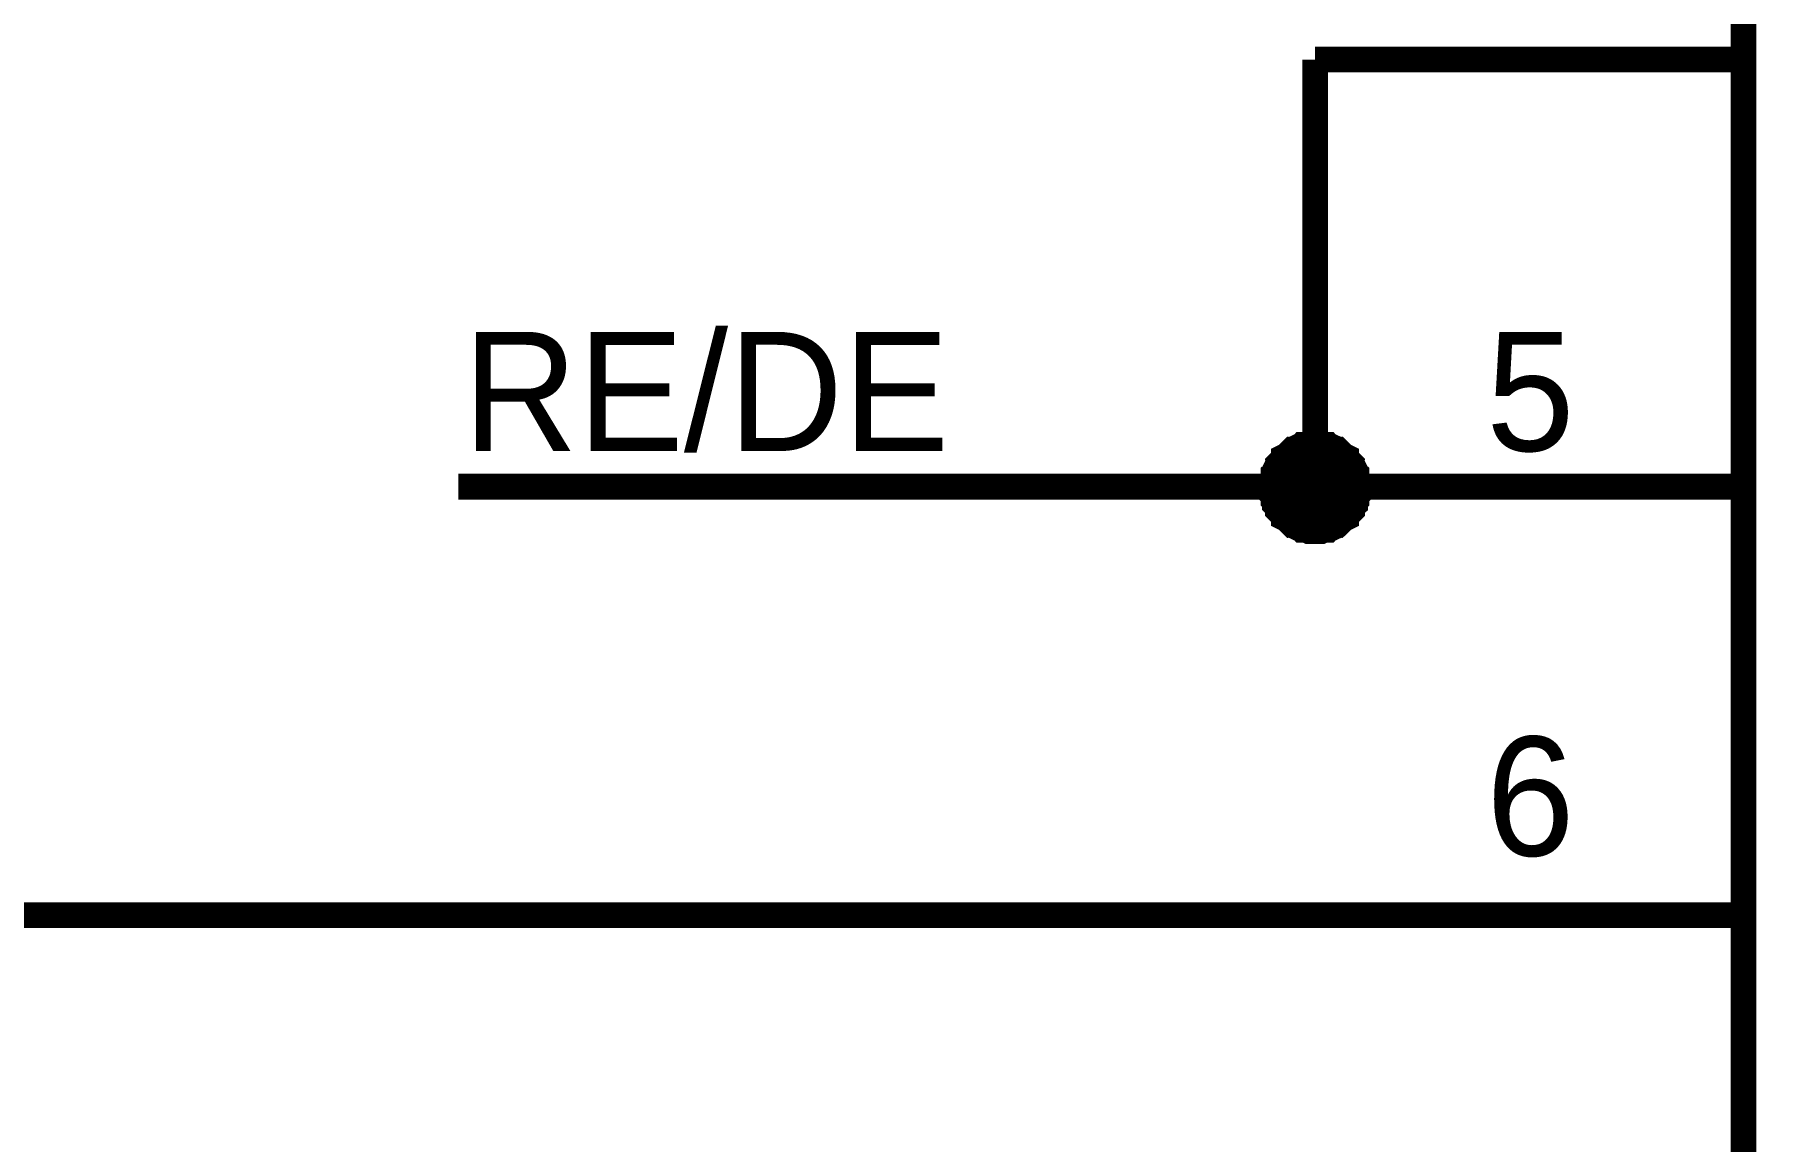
# Model space of a CAD drawing. Extents: x 0 to 594, y 0 to 420.
# Drawn here: x 295.06 to 315.18, y 199.85 to 212.78 of the extents above; entities that cross this region are included whole.
import ezdxf

# ---------------------------------------------------------------- set-up
doc = ezdxf.new("R2010")
doc.units = 0
doc.layers.add('SHEET', color=255, linetype='CONTINUOUS')

msp = doc.modelspace()

# ---------------------------------------------------------------- linework, layer by layer
at = {"layer": 'SHEET', "const_width": 0.3}
msp.add_lwpolyline([(315.007, 234.999), (342.495, 234.999), (342.495, 189.987), (315.007, 189.987), (315.007, 234.999)], close=True, dxfattribs=at)
at = {"layer": 'SHEET'}
for points, const_width in [([(300.004, 207.498), (310.006, 207.498), (310.006, 212.484)], 0.3), ([(315.007, 212.484), (310.006, 212.484)], 0.3), ([(309.502, 207.498), (309.502, 207.516), (309.502, 207.55), (309.502, 207.568), (309.52, 207.603), (309.52, 207.62), (309.52, 207.655), (309.537, 207.672), (309.537, 207.689), (309.554, 207.724), (309.572, 207.742), (309.572, 207.759), (309.589, 207.776), (309.607, 207.794), (309.624, 207.811), (309.641, 207.828), (309.641, 207.846), (309.676, 207.863), (309.693, 207.881), (309.711, 207.898), (309.728, 207.915), (309.745, 207.933), (309.763, 207.933), (309.78, 207.95), (309.815, 207.967), (309.832, 207.967), (309.85, 207.985), (309.884, 207.985), (309.902, 207.985), (309.936, 208.002), (309.954, 208.002), (309.989, 208.002), (310.006, 208.002)], 0.3), ([(309.502, 207.498), (309.502, 207.516), (309.502, 207.55), (309.502, 207.568), (309.52, 207.603), (309.52, 207.62), (309.52, 207.655), (309.537, 207.672), (309.537, 207.689), (309.554, 207.724), (309.572, 207.742), (309.572, 207.759), (309.589, 207.776), (309.607, 207.794), (309.624, 207.811), (309.641, 207.828), (309.641, 207.846), (309.676, 207.863), (309.693, 207.881), (309.711, 207.898), (309.728, 207.915), (309.745, 207.933), (309.763, 207.933), (309.78, 207.95), (309.815, 207.967), (309.832, 207.967), (309.85, 207.985), (309.884, 207.985), (309.902, 207.985), (309.936, 208.002), (309.954, 208.002), (309.989, 208.002), (310.006, 208.002)], 0.3), ([(309.502, 207.498), (309.502, 207.516), (309.502, 207.55), (309.502, 207.568), (309.52, 207.603), (309.52, 207.62), (309.52, 207.655), (309.537, 207.672), (309.537, 207.689), (309.554, 207.724), (309.572, 207.742), (309.572, 207.759), (309.589, 207.776), (309.607, 207.794), (309.624, 207.811), (309.641, 207.828), (309.641, 207.846), (309.676, 207.863), (309.693, 207.881), (309.711, 207.898), (309.728, 207.915), (309.745, 207.933), (309.763, 207.933), (309.78, 207.95), (309.815, 207.967), (309.832, 207.967), (309.85, 207.985), (309.884, 207.985), (309.902, 207.985), (309.936, 208.002), (309.954, 208.002), (309.989, 208.002), (310.006, 208.002)], 0.3), ([(309.502, 207.498), (309.502, 207.516), (309.502, 207.55), (309.502, 207.568), (309.52, 207.603), (309.52, 207.62), (309.52, 207.655), (309.537, 207.672), (309.537, 207.689), (309.554, 207.724), (309.572, 207.742), (309.572, 207.759), (309.589, 207.776), (309.607, 207.794), (309.624, 207.811), (309.641, 207.828), (309.641, 207.846), (309.676, 207.863), (309.693, 207.881), (309.711, 207.898), (309.728, 207.915), (309.745, 207.933), (309.763, 207.933), (309.78, 207.95), (309.815, 207.967), (309.832, 207.967), (309.85, 207.985), (309.884, 207.985), (309.902, 207.985), (309.936, 208.002), (309.954, 208.002), (309.989, 208.002), (310.006, 208.002)], 0.3), ([(309.502, 207.498), (309.502, 207.516), (309.502, 207.55), (309.502, 207.568), (309.52, 207.603), (309.52, 207.62), (309.52, 207.655), (309.537, 207.672), (309.537, 207.689), (309.554, 207.724), (309.572, 207.742), (309.572, 207.759), (309.589, 207.776), (309.607, 207.794), (309.624, 207.811), (309.641, 207.828), (309.641, 207.846), (309.676, 207.863), (309.693, 207.881), (309.711, 207.898), (309.728, 207.915), (309.745, 207.933), (309.763, 207.933), (309.78, 207.95), (309.815, 207.967), (309.832, 207.967), (309.85, 207.985), (309.884, 207.985), (309.902, 207.985), (309.936, 208.002), (309.954, 208.002), (309.989, 208.002), (310.006, 208.002)], 0.3), ([(310.006, 208.002), (310.006, 208.002)], 0.3), ([(310.006, 208.002), (310.023, 208.002), (310.058, 208.002), (310.075, 208.002), (310.11, 207.985), (310.127, 207.985), (310.162, 207.985), (310.18, 207.967), (310.197, 207.967), (310.232, 207.95), (310.249, 207.933), (310.266, 207.933), (310.284, 207.915), (310.301, 207.898), (310.318, 207.881), (310.336, 207.863), (310.371, 207.846), (310.371, 207.828), (310.388, 207.811), (310.405, 207.794), (310.423, 207.776), (310.44, 207.759), (310.44, 207.742), (310.457, 207.724), (310.475, 207.689), (310.475, 207.672), (310.492, 207.655), (310.492, 207.62), (310.492, 207.603), (310.509, 207.568), (310.509, 207.55), (310.509, 207.516), (310.509, 207.498)], 0.3), ([(310.006, 208.002), (310.006, 208.002)], 0.3), ([(310.006, 208.002), (310.023, 208.002), (310.058, 208.002), (310.075, 208.002), (310.11, 207.985), (310.127, 207.985), (310.162, 207.985), (310.18, 207.967), (310.197, 207.967), (310.232, 207.95), (310.249, 207.933), (310.266, 207.933), (310.284, 207.915), (310.301, 207.898), (310.318, 207.881), (310.336, 207.863), (310.371, 207.846), (310.371, 207.828), (310.388, 207.811), (310.405, 207.794), (310.423, 207.776), (310.44, 207.759), (310.44, 207.742), (310.457, 207.724), (310.475, 207.689), (310.475, 207.672), (310.492, 207.655), (310.492, 207.62), (310.492, 207.603), (310.509, 207.568), (310.509, 207.55), (310.509, 207.516), (310.509, 207.498)], 0.3), ([(310.006, 208.002), (310.006, 208.002)], 0.3), ([(310.006, 208.002), (310.023, 208.002), (310.058, 208.002), (310.075, 208.002), (310.11, 207.985), (310.127, 207.985), (310.162, 207.985), (310.18, 207.967), (310.197, 207.967), (310.232, 207.95), (310.249, 207.933), (310.266, 207.933), (310.284, 207.915), (310.301, 207.898), (310.318, 207.881), (310.336, 207.863), (310.371, 207.846), (310.371, 207.828), (310.388, 207.811), (310.405, 207.794), (310.423, 207.776), (310.44, 207.759), (310.44, 207.742), (310.457, 207.724), (310.475, 207.689), (310.475, 207.672), (310.492, 207.655), (310.492, 207.62), (310.492, 207.603), (310.509, 207.568), (310.509, 207.55), (310.509, 207.516), (310.509, 207.498)], 0.3), ([(310.006, 208.002), (310.006, 208.002)], 0.3), ([(310.006, 208.002), (310.023, 208.002), (310.058, 208.002), (310.075, 208.002), (310.11, 207.985), (310.127, 207.985), (310.162, 207.985), (310.18, 207.967), (310.197, 207.967), (310.232, 207.95), (310.249, 207.933), (310.266, 207.933), (310.284, 207.915), (310.301, 207.898), (310.318, 207.881), (310.336, 207.863), (310.371, 207.846), (310.371, 207.828), (310.388, 207.811), (310.405, 207.794), (310.423, 207.776), (310.44, 207.759), (310.44, 207.742), (310.457, 207.724), (310.475, 207.689), (310.475, 207.672), (310.492, 207.655), (310.492, 207.62), (310.492, 207.603), (310.509, 207.568), (310.509, 207.55), (310.509, 207.516), (310.509, 207.498)], 0.3), ([(310.006, 208.002), (310.006, 208.002)], 0.3), ([(310.006, 208.002), (310.023, 208.002), (310.058, 208.002), (310.075, 208.002), (310.11, 207.985), (310.127, 207.985), (310.162, 207.985), (310.18, 207.967), (310.197, 207.967), (310.232, 207.95), (310.249, 207.933), (310.266, 207.933), (310.284, 207.915), (310.301, 207.898), (310.318, 207.881), (310.336, 207.863), (310.371, 207.846), (310.371, 207.828), (310.388, 207.811), (310.405, 207.794), (310.423, 207.776), (310.44, 207.759), (310.44, 207.742), (310.457, 207.724), (310.475, 207.689), (310.475, 207.672), (310.492, 207.655), (310.492, 207.62), (310.492, 207.603), (310.509, 207.568), (310.509, 207.55), (310.509, 207.516), (310.509, 207.498)], 0.3), ([(309.502, 207.498), (309.502, 207.516), (309.502, 207.55), (309.502, 207.568), (309.52, 207.603), (309.52, 207.62), (309.52, 207.655), (309.537, 207.672), (309.537, 207.689), (309.554, 207.724), (309.572, 207.742), (309.572, 207.759), (309.589, 207.776), (309.607, 207.794), (309.624, 207.811), (309.641, 207.828), (309.641, 207.846), (309.676, 207.863), (309.693, 207.881), (309.711, 207.898), (309.728, 207.915), (309.745, 207.933), (309.763, 207.933), (309.78, 207.95), (309.815, 207.967), (309.832, 207.967), (309.85, 207.985), (309.884, 207.985), (309.902, 207.985), (309.936, 208.002), (309.954, 208.002), (309.989, 208.002), (310.006, 208.002)], 0.0991), ([(309.502, 207.498), (309.502, 207.516), (309.502, 207.55), (309.502, 207.568), (309.52, 207.603), (309.52, 207.62), (309.52, 207.655), (309.537, 207.672), (309.537, 207.689), (309.554, 207.724), (309.572, 207.742), (309.572, 207.759), (309.589, 207.776), (309.607, 207.794), (309.624, 207.811), (309.641, 207.828), (309.641, 207.846), (309.676, 207.863), (309.693, 207.881), (309.711, 207.898), (309.728, 207.915), (309.745, 207.933), (309.763, 207.933), (309.78, 207.95), (309.815, 207.967), (309.832, 207.967), (309.85, 207.985), (309.884, 207.985), (309.902, 207.985), (309.936, 208.002), (309.954, 208.002), (309.989, 208.002), (310.006, 208.002)], 0.0991), ([(309.502, 207.498), (309.502, 207.516), (309.502, 207.55), (309.502, 207.568), (309.52, 207.603), (309.52, 207.62), (309.52, 207.655), (309.537, 207.672), (309.537, 207.689), (309.554, 207.724), (309.572, 207.742), (309.572, 207.759), (309.589, 207.776), (309.607, 207.794), (309.624, 207.811), (309.641, 207.828), (309.641, 207.846), (309.676, 207.863), (309.693, 207.881), (309.711, 207.898), (309.728, 207.915), (309.745, 207.933), (309.763, 207.933), (309.78, 207.95), (309.815, 207.967), (309.832, 207.967), (309.85, 207.985), (309.884, 207.985), (309.902, 207.985), (309.936, 208.002), (309.954, 208.002), (309.989, 208.002), (310.006, 208.002)], 0.0991), ([(309.502, 207.498), (309.502, 207.516), (309.502, 207.55), (309.502, 207.568), (309.52, 207.603), (309.52, 207.62), (309.52, 207.655), (309.537, 207.672), (309.537, 207.689), (309.554, 207.724), (309.572, 207.742), (309.572, 207.759), (309.589, 207.776), (309.607, 207.794), (309.624, 207.811), (309.641, 207.828), (309.641, 207.846), (309.676, 207.863), (309.693, 207.881), (309.711, 207.898), (309.728, 207.915), (309.745, 207.933), (309.763, 207.933), (309.78, 207.95), (309.815, 207.967), (309.832, 207.967), (309.85, 207.985), (309.884, 207.985), (309.902, 207.985), (309.936, 208.002), (309.954, 208.002), (309.989, 208.002), (310.006, 208.002)], 0.0991), ([(309.502, 207.498), (309.502, 207.516), (309.502, 207.55), (309.502, 207.568), (309.52, 207.603), (309.52, 207.62), (309.52, 207.655), (309.537, 207.672), (309.537, 207.689), (309.554, 207.724), (309.572, 207.742), (309.572, 207.759), (309.589, 207.776), (309.607, 207.794), (309.624, 207.811), (309.641, 207.828), (309.641, 207.846), (309.676, 207.863), (309.693, 207.881), (309.711, 207.898), (309.728, 207.915), (309.745, 207.933), (309.763, 207.933), (309.78, 207.95), (309.815, 207.967), (309.832, 207.967), (309.85, 207.985), (309.884, 207.985), (309.902, 207.985), (309.936, 208.002), (309.954, 208.002), (309.989, 208.002), (310.006, 208.002)], 0.0991), ([(310.006, 208.002), (310.006, 208.002)], 0.0991), ([(310.006, 208.002), (310.023, 208.002), (310.058, 208.002), (310.075, 208.002), (310.11, 207.985), (310.127, 207.985), (310.162, 207.985), (310.18, 207.967), (310.197, 207.967), (310.232, 207.95), (310.249, 207.933), (310.266, 207.933), (310.284, 207.915), (310.301, 207.898), (310.318, 207.881), (310.336, 207.863), (310.371, 207.846), (310.371, 207.828), (310.388, 207.811), (310.405, 207.794), (310.423, 207.776), (310.44, 207.759), (310.44, 207.742), (310.457, 207.724), (310.475, 207.689), (310.475, 207.672), (310.492, 207.655), (310.492, 207.62), (310.492, 207.603), (310.509, 207.568), (310.509, 207.55), (310.509, 207.516), (310.509, 207.498)], 0.0991), ([(310.006, 208.002), (310.006, 208.002)], 0.0991), ([(310.006, 208.002), (310.023, 208.002), (310.058, 208.002), (310.075, 208.002), (310.11, 207.985), (310.127, 207.985), (310.162, 207.985), (310.18, 207.967), (310.197, 207.967), (310.232, 207.95), (310.249, 207.933), (310.266, 207.933), (310.284, 207.915), (310.301, 207.898), (310.318, 207.881), (310.336, 207.863), (310.371, 207.846), (310.371, 207.828), (310.388, 207.811), (310.405, 207.794), (310.423, 207.776), (310.44, 207.759), (310.44, 207.742), (310.457, 207.724), (310.475, 207.689), (310.475, 207.672), (310.492, 207.655), (310.492, 207.62), (310.492, 207.603), (310.509, 207.568), (310.509, 207.55), (310.509, 207.516), (310.509, 207.498)], 0.0991), ([(310.006, 208.002), (310.006, 208.002)], 0.0991), ([(310.006, 208.002), (310.023, 208.002), (310.058, 208.002), (310.075, 208.002), (310.11, 207.985), (310.127, 207.985), (310.162, 207.985), (310.18, 207.967), (310.197, 207.967), (310.232, 207.95), (310.249, 207.933), (310.266, 207.933), (310.284, 207.915), (310.301, 207.898), (310.318, 207.881), (310.336, 207.863), (310.371, 207.846), (310.371, 207.828), (310.388, 207.811), (310.405, 207.794), (310.423, 207.776), (310.44, 207.759), (310.44, 207.742), (310.457, 207.724), (310.475, 207.689), (310.475, 207.672), (310.492, 207.655), (310.492, 207.62), (310.492, 207.603), (310.509, 207.568), (310.509, 207.55), (310.509, 207.516), (310.509, 207.498)], 0.0991), ([(310.006, 208.002), (310.006, 208.002)], 0.0991), ([(310.006, 208.002), (310.023, 208.002), (310.058, 208.002), (310.075, 208.002), (310.11, 207.985), (310.127, 207.985), (310.162, 207.985), (310.18, 207.967), (310.197, 207.967), (310.232, 207.95), (310.249, 207.933), (310.266, 207.933), (310.284, 207.915), (310.301, 207.898), (310.318, 207.881), (310.336, 207.863), (310.371, 207.846), (310.371, 207.828), (310.388, 207.811), (310.405, 207.794), (310.423, 207.776), (310.44, 207.759), (310.44, 207.742), (310.457, 207.724), (310.475, 207.689), (310.475, 207.672), (310.492, 207.655), (310.492, 207.62), (310.492, 207.603), (310.509, 207.568), (310.509, 207.55), (310.509, 207.516), (310.509, 207.498)], 0.0991), ([(310.006, 208.002), (310.006, 208.002)], 0.0991), ([(310.006, 208.002), (310.023, 208.002), (310.058, 208.002), (310.075, 208.002), (310.11, 207.985), (310.127, 207.985), (310.162, 207.985), (310.18, 207.967), (310.197, 207.967), (310.232, 207.95), (310.249, 207.933), (310.266, 207.933), (310.284, 207.915), (310.301, 207.898), (310.318, 207.881), (310.336, 207.863), (310.371, 207.846), (310.371, 207.828), (310.388, 207.811), (310.405, 207.794), (310.423, 207.776), (310.44, 207.759), (310.44, 207.742), (310.457, 207.724), (310.475, 207.689), (310.475, 207.672), (310.492, 207.655), (310.492, 207.62), (310.492, 207.603), (310.509, 207.568), (310.509, 207.55), (310.509, 207.516), (310.509, 207.498)], 0.0991), ([(310.006, 206.977), (309.989, 206.977), (309.954, 206.977), (309.936, 206.977), (309.902, 206.995), (309.884, 206.995), (309.85, 206.995), (309.832, 207.012), (309.815, 207.012), (309.78, 207.029), (309.763, 207.047), (309.745, 207.047), (309.728, 207.064), (309.711, 207.081), (309.693, 207.099), (309.676, 207.116), (309.641, 207.134), (309.641, 207.151), (309.624, 207.168), (309.607, 207.186), (309.589, 207.203), (309.572, 207.22), (309.572, 207.255), (309.554, 207.273), (309.537, 207.29), (309.537, 207.325), (309.52, 207.342), (309.52, 207.359), (309.52, 207.394), (309.502, 207.411), (309.502, 207.446), (309.502, 207.464), (309.502, 207.498)], 0.3), ([(309.502, 207.498), (309.502, 207.498)], 0.3), ([(310.006, 206.977), (309.989, 206.977), (309.954, 206.977), (309.936, 206.977), (309.902, 206.995), (309.884, 206.995), (309.85, 206.995), (309.832, 207.012), (309.815, 207.012), (309.78, 207.029), (309.763, 207.047), (309.745, 207.047), (309.728, 207.064), (309.711, 207.081), (309.693, 207.099), (309.676, 207.116), (309.641, 207.134), (309.641, 207.151), (309.624, 207.168), (309.607, 207.186), (309.589, 207.203), (309.572, 207.22), (309.572, 207.255), (309.554, 207.273), (309.537, 207.29), (309.537, 207.325), (309.52, 207.342), (309.52, 207.359), (309.52, 207.394), (309.502, 207.411), (309.502, 207.446), (309.502, 207.464), (309.502, 207.498)], 0.3), ([(309.502, 207.498), (309.502, 207.498)], 0.3), ([(310.006, 206.977), (309.989, 206.977), (309.954, 206.977), (309.936, 206.977), (309.902, 206.995), (309.884, 206.995), (309.85, 206.995), (309.832, 207.012), (309.815, 207.012), (309.78, 207.029), (309.763, 207.047), (309.745, 207.047), (309.728, 207.064), (309.711, 207.081), (309.693, 207.099), (309.676, 207.116), (309.641, 207.134), (309.641, 207.151), (309.624, 207.168), (309.607, 207.186), (309.589, 207.203), (309.572, 207.22), (309.572, 207.255), (309.554, 207.273), (309.537, 207.29), (309.537, 207.325), (309.52, 207.342), (309.52, 207.359), (309.52, 207.394), (309.502, 207.411), (309.502, 207.446), (309.502, 207.464), (309.502, 207.498)], 0.3), ([(309.502, 207.498), (309.502, 207.498)], 0.3), ([(310.006, 206.977), (309.989, 206.977), (309.954, 206.977), (309.936, 206.977), (309.902, 206.995), (309.884, 206.995), (309.85, 206.995), (309.832, 207.012), (309.815, 207.012), (309.78, 207.029), (309.763, 207.047), (309.745, 207.047), (309.728, 207.064), (309.711, 207.081), (309.693, 207.099), (309.676, 207.116), (309.641, 207.134), (309.641, 207.151), (309.624, 207.168), (309.607, 207.186), (309.589, 207.203), (309.572, 207.22), (309.572, 207.255), (309.554, 207.273), (309.537, 207.29), (309.537, 207.325), (309.52, 207.342), (309.52, 207.359), (309.52, 207.394), (309.502, 207.411), (309.502, 207.446), (309.502, 207.464), (309.502, 207.498)], 0.3), ([(309.502, 207.498), (309.502, 207.498)], 0.3), ([(310.006, 206.977), (309.989, 206.977), (309.954, 206.977), (309.936, 206.977), (309.902, 206.995), (309.884, 206.995), (309.85, 206.995), (309.832, 207.012), (309.815, 207.012), (309.78, 207.029), (309.763, 207.047), (309.745, 207.047), (309.728, 207.064), (309.711, 207.081), (309.693, 207.099), (309.676, 207.116), (309.641, 207.134), (309.641, 207.151), (309.624, 207.168), (309.607, 207.186), (309.589, 207.203), (309.572, 207.22), (309.572, 207.255), (309.554, 207.273), (309.537, 207.29), (309.537, 207.325), (309.52, 207.342), (309.52, 207.359), (309.52, 207.394), (309.502, 207.411), (309.502, 207.446), (309.502, 207.464), (309.502, 207.498)], 0.3), ([(309.502, 207.498), (309.502, 207.498)], 0.3), ([(310.006, 206.977), (309.989, 206.977), (309.954, 206.977), (309.936, 206.977), (309.902, 206.995), (309.884, 206.995), (309.85, 206.995), (309.832, 207.012), (309.815, 207.012), (309.78, 207.029), (309.763, 207.047), (309.745, 207.047), (309.728, 207.064), (309.711, 207.081), (309.693, 207.099), (309.676, 207.116), (309.641, 207.134), (309.641, 207.151), (309.624, 207.168), (309.607, 207.186), (309.589, 207.203), (309.572, 207.22), (309.572, 207.255), (309.554, 207.273), (309.537, 207.29), (309.537, 207.325), (309.52, 207.342), (309.52, 207.359), (309.52, 207.394), (309.502, 207.411), (309.502, 207.446), (309.502, 207.464), (309.502, 207.498)], 0.0991), ([(309.502, 207.498), (309.502, 207.498)], 0.0991), ([(310.006, 206.977), (309.989, 206.977), (309.954, 206.977), (309.936, 206.977), (309.902, 206.995), (309.884, 206.995), (309.85, 206.995), (309.832, 207.012), (309.815, 207.012), (309.78, 207.029), (309.763, 207.047), (309.745, 207.047), (309.728, 207.064), (309.711, 207.081), (309.693, 207.099), (309.676, 207.116), (309.641, 207.134), (309.641, 207.151), (309.624, 207.168), (309.607, 207.186), (309.589, 207.203), (309.572, 207.22), (309.572, 207.255), (309.554, 207.273), (309.537, 207.29), (309.537, 207.325), (309.52, 207.342), (309.52, 207.359), (309.52, 207.394), (309.502, 207.411), (309.502, 207.446), (309.502, 207.464), (309.502, 207.498)], 0.0991), ([(309.502, 207.498), (309.502, 207.498)], 0.0991), ([(310.006, 206.977), (309.989, 206.977), (309.954, 206.977), (309.936, 206.977), (309.902, 206.995), (309.884, 206.995), (309.85, 206.995), (309.832, 207.012), (309.815, 207.012), (309.78, 207.029), (309.763, 207.047), (309.745, 207.047), (309.728, 207.064), (309.711, 207.081), (309.693, 207.099), (309.676, 207.116), (309.641, 207.134), (309.641, 207.151), (309.624, 207.168), (309.607, 207.186), (309.589, 207.203), (309.572, 207.22), (309.572, 207.255), (309.554, 207.273), (309.537, 207.29), (309.537, 207.325), (309.52, 207.342), (309.52, 207.359), (309.52, 207.394), (309.502, 207.411), (309.502, 207.446), (309.502, 207.464), (309.502, 207.498)], 0.0991), ([(309.502, 207.498), (309.502, 207.498)], 0.0991), ([(310.006, 206.977), (309.989, 206.977), (309.954, 206.977), (309.936, 206.977), (309.902, 206.995), (309.884, 206.995), (309.85, 206.995), (309.832, 207.012), (309.815, 207.012), (309.78, 207.029), (309.763, 207.047), (309.745, 207.047), (309.728, 207.064), (309.711, 207.081), (309.693, 207.099), (309.676, 207.116), (309.641, 207.134), (309.641, 207.151), (309.624, 207.168), (309.607, 207.186), (309.589, 207.203), (309.572, 207.22), (309.572, 207.255), (309.554, 207.273), (309.537, 207.29), (309.537, 207.325), (309.52, 207.342), (309.52, 207.359), (309.52, 207.394), (309.502, 207.411), (309.502, 207.446), (309.502, 207.464), (309.502, 207.498)], 0.0991), ([(309.502, 207.498), (309.502, 207.498)], 0.0991), ([(310.006, 206.977), (309.989, 206.977), (309.954, 206.977), (309.936, 206.977), (309.902, 206.995), (309.884, 206.995), (309.85, 206.995), (309.832, 207.012), (309.815, 207.012), (309.78, 207.029), (309.763, 207.047), (309.745, 207.047), (309.728, 207.064), (309.711, 207.081), (309.693, 207.099), (309.676, 207.116), (309.641, 207.134), (309.641, 207.151), (309.624, 207.168), (309.607, 207.186), (309.589, 207.203), (309.572, 207.22), (309.572, 207.255), (309.554, 207.273), (309.537, 207.29), (309.537, 207.325), (309.52, 207.342), (309.52, 207.359), (309.52, 207.394), (309.502, 207.411), (309.502, 207.446), (309.502, 207.464), (309.502, 207.498)], 0.0991), ([(309.502, 207.498), (309.502, 207.498)], 0.0991), ([(310.509, 207.498), (310.509, 207.464), (310.509, 207.446), (310.509, 207.411), (310.492, 207.394), (310.492, 207.359), (310.492, 207.342), (310.475, 207.325), (310.475, 207.29), (310.457, 207.273), (310.44, 207.255), (310.44, 207.22), (310.423, 207.203), (310.405, 207.186), (310.388, 207.168), (310.371, 207.151), (310.371, 207.134), (310.336, 207.116), (310.318, 207.099), (310.301, 207.081), (310.284, 207.064), (310.266, 207.047), (310.249, 207.047), (310.232, 207.029), (310.197, 207.012), (310.18, 207.012), (310.162, 206.995), (310.127, 206.995), (310.11, 206.995), (310.075, 206.977), (310.058, 206.977), (310.023, 206.977), (310.006, 206.977)], 0.3), ([(315.007, 207.498), (310.006, 207.498)], 0.3), ([(310.509, 207.498), (310.509, 207.464), (310.509, 207.446), (310.509, 207.411), (310.492, 207.394), (310.492, 207.359), (310.492, 207.342), (310.475, 207.325), (310.475, 207.29), (310.457, 207.273), (310.44, 207.255), (310.44, 207.22), (310.423, 207.203), (310.405, 207.186), (310.388, 207.168), (310.371, 207.151), (310.371, 207.134), (310.336, 207.116), (310.318, 207.099), (310.301, 207.081), (310.284, 207.064), (310.266, 207.047), (310.249, 207.047), (310.232, 207.029), (310.197, 207.012), (310.18, 207.012), (310.162, 206.995), (310.127, 206.995), (310.11, 206.995), (310.075, 206.977), (310.058, 206.977), (310.023, 206.977), (310.006, 206.977)], 0.3), ([(310.509, 207.498), (310.509, 207.464), (310.509, 207.446), (310.509, 207.411), (310.492, 207.394), (310.492, 207.359), (310.492, 207.342), (310.475, 207.325), (310.475, 207.29), (310.457, 207.273), (310.44, 207.255), (310.44, 207.22), (310.423, 207.203), (310.405, 207.186), (310.388, 207.168), (310.371, 207.151), (310.371, 207.134), (310.336, 207.116), (310.318, 207.099), (310.301, 207.081), (310.284, 207.064), (310.266, 207.047), (310.249, 207.047), (310.232, 207.029), (310.197, 207.012), (310.18, 207.012), (310.162, 206.995), (310.127, 206.995), (310.11, 206.995), (310.075, 206.977), (310.058, 206.977), (310.023, 206.977), (310.006, 206.977)], 0.3), ([(310.509, 207.498), (310.509, 207.464), (310.509, 207.446), (310.509, 207.411), (310.492, 207.394), (310.492, 207.359), (310.492, 207.342), (310.475, 207.325), (310.475, 207.29), (310.457, 207.273), (310.44, 207.255), (310.44, 207.22), (310.423, 207.203), (310.405, 207.186), (310.388, 207.168), (310.371, 207.151), (310.371, 207.134), (310.336, 207.116), (310.318, 207.099), (310.301, 207.081), (310.284, 207.064), (310.266, 207.047), (310.249, 207.047), (310.232, 207.029), (310.197, 207.012), (310.18, 207.012), (310.162, 206.995), (310.127, 206.995), (310.11, 206.995), (310.075, 206.977), (310.058, 206.977), (310.023, 206.977), (310.006, 206.977)], 0.3), ([(310.509, 207.498), (310.509, 207.464), (310.509, 207.446), (310.509, 207.411), (310.492, 207.394), (310.492, 207.359), (310.492, 207.342), (310.475, 207.325), (310.475, 207.29), (310.457, 207.273), (310.44, 207.255), (310.44, 207.22), (310.423, 207.203), (310.405, 207.186), (310.388, 207.168), (310.371, 207.151), (310.371, 207.134), (310.336, 207.116), (310.318, 207.099), (310.301, 207.081), (310.284, 207.064), (310.266, 207.047), (310.249, 207.047), (310.232, 207.029), (310.197, 207.012), (310.18, 207.012), (310.162, 206.995), (310.127, 206.995), (310.11, 206.995), (310.075, 206.977), (310.058, 206.977), (310.023, 206.977), (310.006, 206.977)], 0.3), ([(310.509, 207.498), (310.509, 207.464), (310.509, 207.446), (310.509, 207.411), (310.492, 207.394), (310.492, 207.359), (310.492, 207.342), (310.475, 207.325), (310.475, 207.29), (310.457, 207.273), (310.44, 207.255), (310.44, 207.22), (310.423, 207.203), (310.405, 207.186), (310.388, 207.168), (310.371, 207.151), (310.371, 207.134), (310.336, 207.116), (310.318, 207.099), (310.301, 207.081), (310.284, 207.064), (310.266, 207.047), (310.249, 207.047), (310.232, 207.029), (310.197, 207.012), (310.18, 207.012), (310.162, 206.995), (310.127, 206.995), (310.11, 206.995), (310.075, 206.977), (310.058, 206.977), (310.023, 206.977), (310.006, 206.977)], 0.0991), ([(310.509, 207.498), (310.509, 207.464), (310.509, 207.446), (310.509, 207.411), (310.492, 207.394), (310.492, 207.359), (310.492, 207.342), (310.475, 207.325), (310.475, 207.29), (310.457, 207.273), (310.44, 207.255), (310.44, 207.22), (310.423, 207.203), (310.405, 207.186), (310.388, 207.168), (310.371, 207.151), (310.371, 207.134), (310.336, 207.116), (310.318, 207.099), (310.301, 207.081), (310.284, 207.064), (310.266, 207.047), (310.249, 207.047), (310.232, 207.029), (310.197, 207.012), (310.18, 207.012), (310.162, 206.995), (310.127, 206.995), (310.11, 206.995), (310.075, 206.977), (310.058, 206.977), (310.023, 206.977), (310.006, 206.977)], 0.0991), ([(310.509, 207.498), (310.509, 207.464), (310.509, 207.446), (310.509, 207.411), (310.492, 207.394), (310.492, 207.359), (310.492, 207.342), (310.475, 207.325), (310.475, 207.29), (310.457, 207.273), (310.44, 207.255), (310.44, 207.22), (310.423, 207.203), (310.405, 207.186), (310.388, 207.168), (310.371, 207.151), (310.371, 207.134), (310.336, 207.116), (310.318, 207.099), (310.301, 207.081), (310.284, 207.064), (310.266, 207.047), (310.249, 207.047), (310.232, 207.029), (310.197, 207.012), (310.18, 207.012), (310.162, 206.995), (310.127, 206.995), (310.11, 206.995), (310.075, 206.977), (310.058, 206.977), (310.023, 206.977), (310.006, 206.977)], 0.0991), ([(310.509, 207.498), (310.509, 207.464), (310.509, 207.446), (310.509, 207.411), (310.492, 207.394), (310.492, 207.359), (310.492, 207.342), (310.475, 207.325), (310.475, 207.29), (310.457, 207.273), (310.44, 207.255), (310.44, 207.22), (310.423, 207.203), (310.405, 207.186), (310.388, 207.168), (310.371, 207.151), (310.371, 207.134), (310.336, 207.116), (310.318, 207.099), (310.301, 207.081), (310.284, 207.064), (310.266, 207.047), (310.249, 207.047), (310.232, 207.029), (310.197, 207.012), (310.18, 207.012), (310.162, 206.995), (310.127, 206.995), (310.11, 206.995), (310.075, 206.977), (310.058, 206.977), (310.023, 206.977), (310.006, 206.977)], 0.0991), ([(310.509, 207.498), (310.509, 207.464), (310.509, 207.446), (310.509, 207.411), (310.492, 207.394), (310.492, 207.359), (310.492, 207.342), (310.475, 207.325), (310.475, 207.29), (310.457, 207.273), (310.44, 207.255), (310.44, 207.22), (310.423, 207.203), (310.405, 207.186), (310.388, 207.168), (310.371, 207.151), (310.371, 207.134), (310.336, 207.116), (310.318, 207.099), (310.301, 207.081), (310.284, 207.064), (310.266, 207.047), (310.249, 207.047), (310.232, 207.029), (310.197, 207.012), (310.18, 207.012), (310.162, 206.995), (310.127, 206.995), (310.11, 206.995), (310.075, 206.977), (310.058, 206.977), (310.023, 206.977), (310.006, 206.977)], 0.0991), ([(310.509, 207.498), (310.509, 207.498), (310.509, 207.498), (310.509, 207.498), (310.509, 207.498), (310.509, 207.498), (310.509, 207.498), (310.509, 207.498), (310.509, 207.498), (310.509, 207.498), (310.509, 207.498), (310.509, 207.498), (310.509, 207.498), (310.509, 207.498), (310.509, 207.498), (310.509, 207.498), (310.509, 207.498), (310.509, 207.498), (310.509, 207.498), (310.509, 207.498), (310.509, 207.498), (310.509, 207.498), (310.509, 207.498), (310.509, 207.498), (310.509, 207.498), (310.509, 207.498), (310.509, 207.498), (310.509, 207.498), (310.509, 207.498), (310.509, 207.498), (310.509, 207.498), (310.509, 207.498), (310.509, 207.498)], 0.3), ([(310.509, 207.498), (310.509, 207.498)], 0.3), ([(310.509, 207.498), (310.509, 207.498), (310.509, 207.498), (310.509, 207.498), (310.509, 207.498), (310.509, 207.498), (310.509, 207.498), (310.509, 207.498), (310.509, 207.498), (310.509, 207.498), (310.509, 207.498), (310.509, 207.498), (310.509, 207.498), (310.509, 207.498), (310.509, 207.498), (310.509, 207.498), (310.509, 207.498), (310.509, 207.498), (310.509, 207.498), (310.509, 207.498), (310.509, 207.498), (310.509, 207.498), (310.509, 207.498), (310.509, 207.498), (310.509, 207.498), (310.509, 207.498), (310.509, 207.498), (310.509, 207.498), (310.509, 207.498), (310.509, 207.498), (310.509, 207.498), (310.509, 207.498), (310.509, 207.498)], 0.3), ([(310.509, 207.498), (310.509, 207.498)], 0.3), ([(310.509, 207.498), (310.509, 207.498), (310.509, 207.498), (310.509, 207.498), (310.509, 207.498), (310.509, 207.498), (310.509, 207.498), (310.509, 207.498), (310.509, 207.498), (310.509, 207.498), (310.509, 207.498), (310.509, 207.498), (310.509, 207.498), (310.509, 207.498), (310.509, 207.498), (310.509, 207.498), (310.509, 207.498), (310.509, 207.498), (310.509, 207.498), (310.509, 207.498), (310.509, 207.498), (310.509, 207.498), (310.509, 207.498), (310.509, 207.498), (310.509, 207.498), (310.509, 207.498), (310.509, 207.498), (310.509, 207.498), (310.509, 207.498), (310.509, 207.498), (310.509, 207.498), (310.509, 207.498), (310.509, 207.498)], 0.3), ([(310.509, 207.498), (310.509, 207.498)], 0.3), ([(310.509, 207.498), (310.509, 207.498), (310.509, 207.498), (310.509, 207.498), (310.509, 207.498), (310.509, 207.498), (310.509, 207.498), (310.509, 207.498), (310.509, 207.498), (310.509, 207.498), (310.509, 207.498), (310.509, 207.498), (310.509, 207.498), (310.509, 207.498), (310.509, 207.498), (310.509, 207.498), (310.509, 207.498), (310.509, 207.498), (310.509, 207.498), (310.509, 207.498), (310.509, 207.498), (310.509, 207.498), (310.509, 207.498), (310.509, 207.498), (310.509, 207.498), (310.509, 207.498), (310.509, 207.498), (310.509, 207.498), (310.509, 207.498), (310.509, 207.498), (310.509, 207.498), (310.509, 207.498), (310.509, 207.498)], 0.3), ([(310.509, 207.498), (310.509, 207.498)], 0.3), ([(310.509, 207.498), (310.509, 207.498), (310.509, 207.498), (310.509, 207.498), (310.509, 207.498), (310.509, 207.498), (310.509, 207.498), (310.509, 207.498), (310.509, 207.498), (310.509, 207.498), (310.509, 207.498), (310.509, 207.498), (310.509, 207.498), (310.509, 207.498), (310.509, 207.498), (310.509, 207.498), (310.509, 207.498), (310.509, 207.498), (310.509, 207.498), (310.509, 207.498), (310.509, 207.498), (310.509, 207.498), (310.509, 207.498), (310.509, 207.498), (310.509, 207.498), (310.509, 207.498), (310.509, 207.498), (310.509, 207.498), (310.509, 207.498), (310.509, 207.498), (310.509, 207.498), (310.509, 207.498), (310.509, 207.498)], 0.3), ([(310.509, 207.498), (310.509, 207.498)], 0.3), ([(310.509, 207.498), (310.509, 207.498), (310.509, 207.498), (310.509, 207.498), (310.509, 207.498), (310.509, 207.498), (310.509, 207.498), (310.509, 207.498), (310.509, 207.498), (310.509, 207.498), (310.509, 207.498), (310.509, 207.498), (310.509, 207.498), (310.509, 207.498), (310.509, 207.498), (310.509, 207.498), (310.509, 207.498), (310.509, 207.498), (310.509, 207.498), (310.509, 207.498), (310.509, 207.498), (310.509, 207.498), (310.509, 207.498), (310.509, 207.498), (310.509, 207.498), (310.509, 207.498), (310.509, 207.498), (310.509, 207.498), (310.509, 207.498), (310.509, 207.498), (310.509, 207.498), (310.509, 207.498), (310.509, 207.498)], 0.0991), ([(310.509, 207.498), (310.509, 207.498)], 0.0991), ([(310.509, 207.498), (310.509, 207.498), (310.509, 207.498), (310.509, 207.498), (310.509, 207.498), (310.509, 207.498), (310.509, 207.498), (310.509, 207.498), (310.509, 207.498), (310.509, 207.498), (310.509, 207.498), (310.509, 207.498), (310.509, 207.498), (310.509, 207.498), (310.509, 207.498), (310.509, 207.498), (310.509, 207.498), (310.509, 207.498), (310.509, 207.498), (310.509, 207.498), (310.509, 207.498), (310.509, 207.498), (310.509, 207.498), (310.509, 207.498), (310.509, 207.498), (310.509, 207.498), (310.509, 207.498), (310.509, 207.498), (310.509, 207.498), (310.509, 207.498), (310.509, 207.498), (310.509, 207.498), (310.509, 207.498)], 0.0991), ([(310.509, 207.498), (310.509, 207.498)], 0.0991), ([(310.509, 207.498), (310.509, 207.498), (310.509, 207.498), (310.509, 207.498), (310.509, 207.498), (310.509, 207.498), (310.509, 207.498), (310.509, 207.498), (310.509, 207.498), (310.509, 207.498), (310.509, 207.498), (310.509, 207.498), (310.509, 207.498), (310.509, 207.498), (310.509, 207.498), (310.509, 207.498), (310.509, 207.498), (310.509, 207.498), (310.509, 207.498), (310.509, 207.498), (310.509, 207.498), (310.509, 207.498), (310.509, 207.498), (310.509, 207.498), (310.509, 207.498), (310.509, 207.498), (310.509, 207.498), (310.509, 207.498), (310.509, 207.498), (310.509, 207.498), (310.509, 207.498), (310.509, 207.498), (310.509, 207.498)], 0.0991), ([(310.509, 207.498), (310.509, 207.498)], 0.0991), ([(310.509, 207.498), (310.509, 207.498), (310.509, 207.498), (310.509, 207.498), (310.509, 207.498), (310.509, 207.498), (310.509, 207.498), (310.509, 207.498), (310.509, 207.498), (310.509, 207.498), (310.509, 207.498), (310.509, 207.498), (310.509, 207.498), (310.509, 207.498), (310.509, 207.498), (310.509, 207.498), (310.509, 207.498), (310.509, 207.498), (310.509, 207.498), (310.509, 207.498), (310.509, 207.498), (310.509, 207.498), (310.509, 207.498), (310.509, 207.498), (310.509, 207.498), (310.509, 207.498), (310.509, 207.498), (310.509, 207.498), (310.509, 207.498), (310.509, 207.498), (310.509, 207.498), (310.509, 207.498), (310.509, 207.498)], 0.0991), ([(310.509, 207.498), (310.509, 207.498)], 0.0991), ([(310.509, 207.498), (310.509, 207.498), (310.509, 207.498), (310.509, 207.498), (310.509, 207.498), (310.509, 207.498), (310.509, 207.498), (310.509, 207.498), (310.509, 207.498), (310.509, 207.498), (310.509, 207.498), (310.509, 207.498), (310.509, 207.498), (310.509, 207.498), (310.509, 207.498), (310.509, 207.498), (310.509, 207.498), (310.509, 207.498), (310.509, 207.498), (310.509, 207.498), (310.509, 207.498), (310.509, 207.498), (310.509, 207.498), (310.509, 207.498), (310.509, 207.498), (310.509, 207.498), (310.509, 207.498), (310.509, 207.498), (310.509, 207.498), (310.509, 207.498), (310.509, 207.498), (310.509, 207.498), (310.509, 207.498)], 0.0991), ([(310.509, 207.498), (310.509, 207.498)], 0.0991), ([(310.006, 202.495), (235.044, 202.495)], 0.3), ([(315.007, 202.495), (310.006, 202.495)], 0.3)]:
    msp.add_lwpolyline(points, dxfattribs=dict(at, const_width=const_width))
at = {"layer": 'SHEET', "const_width": 0.508}
msp.add_lwpolyline([(309.746, 207.5, 1), (310.254, 207.5, 1)], format="xyb", close=True, dxfattribs=at)

# ---------------------------------------------------------------- texts
at = {"layer": 'SHEET'}
for s, height, p in [('RE/DE', 1.3898, (300.056, 207.915)), ('5', 1.39, (312.003, 207.915)), ('6', 1.39, (312.003, 203.19))]:
    msp.add_text(s, height=height, dxfattribs=at).set_placement(p)

doc.saveas('drawing.dxf')
